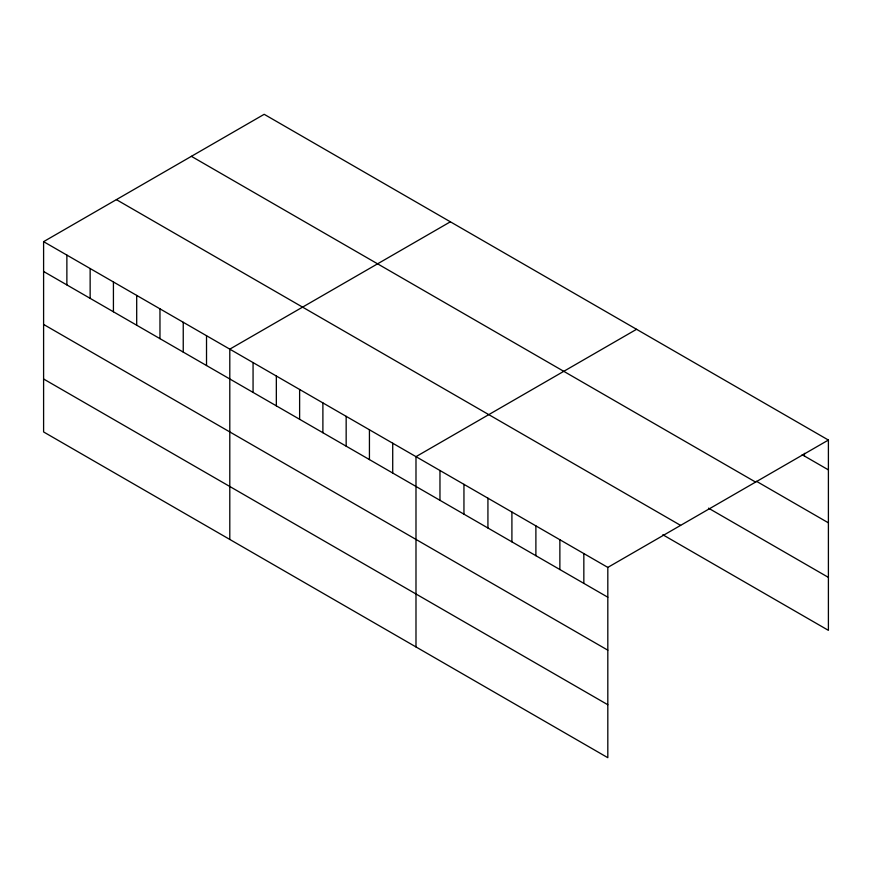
<?xml version="1.0" encoding="UTF-8"?>
<svg xmlns="http://www.w3.org/2000/svg" width="872" height="872" viewBox="0 0 872 872"><rect width="100%" height="100%" fill="white"/><g stroke="black" fill="none" stroke-linecap="round" stroke-linejoin="round"><path stroke-width="1.31" d="M607.817 650.174L607.817 567.41L43.6 241.653L43.6 431.945L607.817 757.692L607.817 650.174L43.6 324.428M662.829 534.754L828.4 630.347L828.4 440.055L264.183 114.308L43.6 241.653M450.377 221.804L229.794 349.149L229.794 539.441M636.56 329.3L415.988 456.656L415.988 646.937M607.817 567.41L828.4 440.055M802.142 454.704L828.4 469.877M756.46 481.29L828.4 522.829M191.393 156.328L755.61 482.085M708.5 508.169L828.4 577.384M116.39 199.634L680.607 525.38M43.6 271.475L607.817 597.222M43.6 378.993L607.817 704.74M804.42 453.32L804.42 456.023M583.837 553.557L583.837 583.379M559.868 539.714L559.868 569.536M535.888 525.87L535.888 555.693M511.908 512.028L511.908 541.85M487.928 498.185L487.928 527.996M463.948 484.342L463.948 514.153M439.968 470.499L439.968 500.31M392.716 443.216L392.716 473.027M369.434 429.776L369.434 459.588M346.162 416.336L346.162 446.159M322.891 402.897L322.891 432.719M299.619 389.468L299.619 419.279M276.337 376.028L276.337 405.84M253.065 362.589L253.065 392.411M206.522 335.72L206.522 365.532M183.24 322.28L183.24 352.092M159.968 308.841L159.968 338.663M136.697 295.401L136.697 325.223M113.425 281.972L113.425 311.784M90.143 268.532L90.143 298.344M66.872 255.093L66.872 284.904"/></g></svg>
